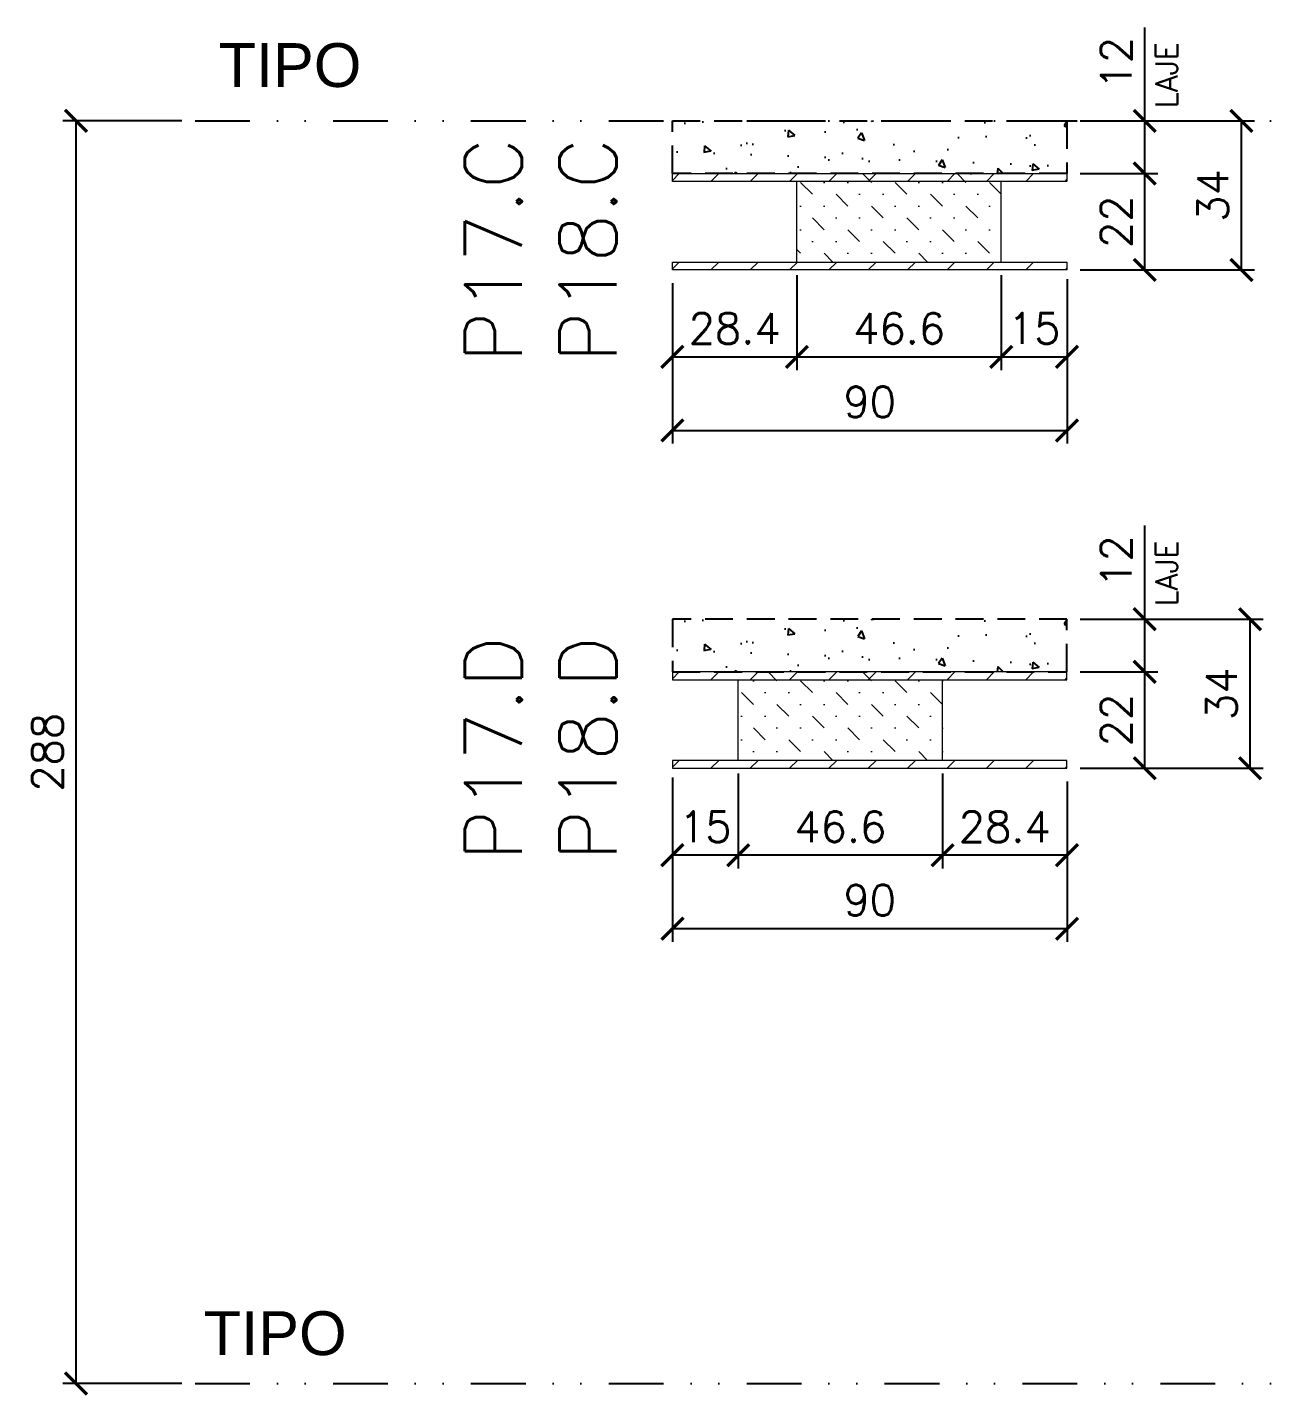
# Model space of a CAD drawing. Extents: x -23436 to 4767, y -3862 to 10024.
# Drawn here: x -17246.4 to -16959.4, y -1285.3 to -973.2 of the extents above; entities that cross this region are included whole.
import ezdxf
from ezdxf.enums import TextEntityAlignment as Align

# ---------------------------------------------------------------- set-up
doc = ezdxf.new("R2010")
doc.units = 0
doc.header["$PDMODE"] = 2
doc.header["$PDSIZE"] = 10
doc.linetypes.add('DIVIDE2', pattern=[0.625, 0.25, -0.125, 0, -0.125, 0, -0.125])
doc.linetypes.add('HIDDEN', pattern=[9.525, 6.35, -3.175])
doc.layers.get('0').update_dxf_attribs({"lineweight": 13})
doc.layers.get('Defpoints').update_dxf_attribs({"lineweight": 13})
for name, color, linetype in [('Concreto', 250, 'HIDDEN'), ('Nível', 160, 'Continuous'), ('Texto Nível', 251, 'Continuous')]:
    doc.layers.add(name, color=color, linetype=linetype)
for name, color, linetype, lineweight in [('cotas', 4, 'Continuous', 13), ('HACHURACONCRETO', 7, 'Continuous', 13), ('Texto Seção', 7, 'Continuous', 15)]:
    doc.layers.add(name, color=color, linetype=linetype, lineweight=lineweight)
doc.styles.add('ARIAL', font='arial.ttf', dxfattribs={"oblique": 15, "height": 25})
doc.styles.add('REGUA-120', font='ROMANS.shx', dxfattribs={"height": 15})
doc.styles.add('ROMANS', font='romans.shx')
doc.dimstyles.new('PAINEL', dxfattribs={"dimtxt": 7, "dimasz": 5, "dimexe": 3, "dimexo": 3, "dimgap": 3, "dimtad": 1, "dimdec": 1, "dimzin": 12, "dimdsep": 46, "dimtxsty": 'ROMANS', "dimblk": 'ARCHTICK', "dimcen": 0, "dimclrd": 4, "dimclre": 4, "dimclrt": 1, "dimadec": 1, "dimazin": 3, "dimtfac": 1, "dimtdec": 1, "dimtmove": 0, "dimatfit": 3, "dimldrblk": 'OBLIQUE', "dimfxl": 0, "dimtolj": 1, "dimtzin": 12, "dimarcsym": 0})

# ---------------------------------------------------------------- blocks, each defined once
blk = doc.blocks.new('_ArchTick')
at = {"color": 0, "linetype": 'ByBlock', "const_width": 0.15}
blk.add_lwpolyline([(-0.5, -0.5), (0.5, 0.5)], dxfattribs=at)
blk = doc.blocks.new('*D4604')
at = {"layer": 'cotas', "color": 4, "lineweight": -2, "transparency": 16777216}
for p, q in [((-17211.12, -994.49), (-17238.3, -994.49)), ((-17235.3, -994.49), (-17235.3, -1282.49)), ((-17211.12, -1282.49), (-17238.3, -1282.49))]:
    blk.add_line(p, q, dxfattribs=at)
at = {"layer": 'Defpoints', "color": 0, "transparency": 16777216}
for p in [(-17208.12, -994.49), (-17235.3, -1282.49), (-17208.12, -1282.49)]:
    blk.add_point(p, dxfattribs=at)
at = {"layer": 'cotas', "color": 4, "lineweight": -2, "transparency": 16777216, "xscale": 5, "yscale": 5, "zscale": 5}
for p, rotation in [((-17235.3, -994.49), 90), ((-17235.3, -1282.49), 270)]:
    blk.add_blockref('_ArchTick', p, dxfattribs=dict(at, rotation=rotation))
at = {"layer": 'cotas', "color": 1, "transparency": 16777216, "insert": (-17241.8, -1138.49), "char_height": 7, "attachment_point": 5, "rotation": 90, "style": 'ROMANS'}
blk.add_mtext('\\A1;288', dxfattribs=at)
blk = doc.blocks.new('_OBLIQUE')
at = {"color": 0, "linetype": 'ByBlock', "lineweight": -2}
for p, q in [((0, 0), (-1, 0)), ((-0.5, -0.5), (0.5, 0.5))]:
    blk.add_line(p, q, dxfattribs=at)
blk = doc.blocks.new('*D4550')
at = {"layer": 'cotas', "color": 4, "lineweight": -2, "transparency": 16777216}
for p, q in [((-16991.54, -1108.15), (-16991.54, -1086.81)), ((-17006.26, -1108.15), (-16988.54, -1108.15)), ((-16991.54, -1120.15), (-16991.54, -1108.15)), ((-17006.26, -1120.15), (-16988.54, -1120.15))]:
    blk.add_line(p, q, dxfattribs=at)
at = {"layer": 'Defpoints', "color": 0, "transparency": 16777216}
for p in [(-17009.26, -1108.15), (-16991.54, -1108.15), (-17009.26, -1120.15)]:
    blk.add_point(p, dxfattribs=at)
at = {"layer": 'cotas', "color": 4, "lineweight": -2, "transparency": 16777216, "xscale": 5, "yscale": 5, "zscale": 5}
for p, rotation in [((-16991.54, -1108.15), 90), ((-16991.54, -1120.15), 270)]:
    blk.add_blockref('_ArchTick', p, dxfattribs=dict(at, rotation=rotation))
at = {"layer": 'cotas', "color": 1, "transparency": 16777216, "insert": (-16998.04, -1094.98), "char_height": 7, "attachment_point": 5, "rotation": 90, "style": 'ROMANS'}
blk.add_mtext('\\A1;12', dxfattribs=at)
blk = doc.blocks.new('*D4551')
at = {"layer": 'cotas', "color": 4, "lineweight": -2, "transparency": 16777216}
for p, q in [((-17006.26, -1120.15), (-16988.54, -1120.15)), ((-16991.54, -1142.15), (-16991.54, -1120.15)), ((-17006.26, -1142.15), (-16988.54, -1142.15))]:
    blk.add_line(p, q, dxfattribs=at)
at = {"layer": 'Defpoints', "color": 0, "transparency": 16777216}
for p in [(-17009.26, -1120.15), (-16991.54, -1120.15), (-17009.26, -1142.15)]:
    blk.add_point(p, dxfattribs=at)
at = {"layer": 'cotas', "color": 4, "lineweight": -2, "transparency": 16777216, "xscale": 5, "yscale": 5, "zscale": 5}
for p, rotation in [((-16991.54, -1120.15), 90), ((-16991.54, -1142.15), 270)]:
    blk.add_blockref('_ArchTick', p, dxfattribs=dict(at, rotation=rotation))
at = {"layer": 'cotas', "color": 1, "transparency": 16777216, "insert": (-16998.04, -1131.15), "char_height": 7, "attachment_point": 5, "rotation": 90, "style": 'ROMANS'}
blk.add_mtext('\\A1;22', dxfattribs=at)
blk = doc.blocks.new('*D4552')
at = {"layer": 'cotas', "color": 4, "lineweight": -2, "transparency": 16777216}
for p, q in [((-16991.54, -994.49), (-16991.54, -973.15)), ((-17006.26, -994.49), (-16988.54, -994.49)), ((-16991.54, -1006.49), (-16991.54, -994.49)), ((-17006.26, -1006.49), (-16988.54, -1006.49))]:
    blk.add_line(p, q, dxfattribs=at)
at = {"layer": 'Defpoints', "color": 0, "transparency": 16777216}
for p in [(-17009.26, -994.49), (-16991.54, -994.49), (-17009.26, -1006.49)]:
    blk.add_point(p, dxfattribs=at)
at = {"layer": 'cotas', "color": 4, "lineweight": -2, "transparency": 16777216, "xscale": 5, "yscale": 5, "zscale": 5}
for p, rotation in [((-16991.54, -994.49), 90), ((-16991.54, -1006.49), 270)]:
    blk.add_blockref('_ArchTick', p, dxfattribs=dict(at, rotation=rotation))
at = {"layer": 'cotas', "color": 1, "transparency": 16777216, "insert": (-16998.04, -981.32), "char_height": 7, "attachment_point": 5, "rotation": 90, "style": 'ROMANS'}
blk.add_mtext('\\A1;12', dxfattribs=at)
blk = doc.blocks.new('*D4553')
at = {"layer": 'cotas', "color": 4, "lineweight": -2, "transparency": 16777216}
for p, q in [((-17006.26, -1006.49), (-16988.54, -1006.49)), ((-16991.54, -1028.49), (-16991.54, -1006.49)), ((-17006.26, -1028.49), (-16988.54, -1028.49))]:
    blk.add_line(p, q, dxfattribs=at)
at = {"layer": 'Defpoints', "color": 0, "transparency": 16777216}
for p in [(-17009.26, -1006.49), (-16991.54, -1006.49), (-17009.26, -1028.49)]:
    blk.add_point(p, dxfattribs=at)
at = {"layer": 'cotas', "color": 4, "lineweight": -2, "transparency": 16777216, "xscale": 5, "yscale": 5, "zscale": 5}
for p, rotation in [((-16991.54, -1006.49), 90), ((-16991.54, -1028.49), 270)]:
    blk.add_blockref('_ArchTick', p, dxfattribs=dict(at, rotation=rotation))
at = {"layer": 'cotas', "color": 1, "transparency": 16777216, "insert": (-16998.04, -1017.49), "char_height": 7, "attachment_point": 5, "rotation": 90, "style": 'ROMANS'}
blk.add_mtext('\\A1;22', dxfattribs=at)
blk = doc.blocks.new('*D4554')
at = {"layer": 'cotas', "color": 4, "lineweight": -2, "transparency": 16777216}
for p, q in [((-17070.86, -1029.69), (-17070.86, -1051.32)), ((-17024.26, -1029.69), (-17024.26, -1051.32)), ((-17070.86, -1048.32), (-17024.26, -1048.32))]:
    blk.add_line(p, q, dxfattribs=at)
at = {"layer": 'Defpoints', "color": 0, "transparency": 16777216}
for p in [(-17070.86, -1026.69), (-17024.26, -1026.69), (-17024.26, -1048.32)]:
    blk.add_point(p, dxfattribs=at)
at = {"layer": 'cotas', "color": 4, "lineweight": -2, "transparency": 16777216, "xscale": 5, "yscale": 5, "zscale": 5, "rotation": 180}
blk.add_blockref('_ArchTick', (-17070.86, -1048.32), dxfattribs=at)
at = {"layer": 'cotas', "color": 4, "lineweight": -2, "transparency": 16777216, "xscale": 5, "yscale": 5, "zscale": 5}
blk.add_blockref('_ArchTick', (-17024.26, -1048.32), dxfattribs=at)
at = {"layer": 'cotas', "color": 1, "transparency": 16777216, "insert": (-17047.56, -1041.82), "char_height": 7, "attachment_point": 5, "style": 'ROMANS'}
blk.add_mtext('\\A1;46.6', dxfattribs=at)
blk = doc.blocks.new('*D4555')
at = {"layer": 'cotas', "color": 4, "lineweight": -2, "transparency": 16777216}
for p, q in [((-17024.26, -1029.69), (-17024.26, -1051.32)), ((-17009.26, -1030.59), (-17009.26, -1051.32)), ((-17024.26, -1048.32), (-17009.26, -1048.32))]:
    blk.add_line(p, q, dxfattribs=at)
at = {"layer": 'Defpoints', "color": 0, "transparency": 16777216}
for p in [(-17024.26, -1026.69), (-17009.26, -1027.59), (-17009.26, -1048.32)]:
    blk.add_point(p, dxfattribs=at)
at = {"layer": 'cotas', "color": 4, "lineweight": -2, "transparency": 16777216, "xscale": 5, "yscale": 5, "zscale": 5, "rotation": 180}
blk.add_blockref('_ArchTick', (-17024.26, -1048.32), dxfattribs=at)
at = {"layer": 'cotas', "color": 4, "lineweight": -2, "transparency": 16777216, "xscale": 5, "yscale": 5, "zscale": 5}
blk.add_blockref('_ArchTick', (-17009.26, -1048.32), dxfattribs=at)
at = {"layer": 'cotas', "color": 1, "transparency": 16777216, "insert": (-17016.76, -1041.82), "char_height": 7, "attachment_point": 5, "style": 'ROMANS'}
blk.add_mtext('\\A1;15', dxfattribs=at)
blk = doc.blocks.new('*D4556')
at = {"layer": 'cotas', "color": 4, "lineweight": -2, "transparency": 16777216}
for p, q in [((-17099.26, -1031.49), (-17099.26, -1051.32)), ((-17070.86, -1031.49), (-17070.86, -1051.32)), ((-17099.26, -1048.32), (-17070.86, -1048.32))]:
    blk.add_line(p, q, dxfattribs=at)
at = {"layer": 'Defpoints', "color": 0, "transparency": 16777216}
for p in [(-17099.26, -1028.49), (-17070.86, -1028.49), (-17070.86, -1048.32)]:
    blk.add_point(p, dxfattribs=at)
at = {"layer": 'cotas', "color": 4, "lineweight": -2, "transparency": 16777216, "xscale": 5, "yscale": 5, "zscale": 5, "rotation": 180}
blk.add_blockref('_ArchTick', (-17099.26, -1048.32), dxfattribs=at)
at = {"layer": 'cotas', "color": 4, "lineweight": -2, "transparency": 16777216, "xscale": 5, "yscale": 5, "zscale": 5}
blk.add_blockref('_ArchTick', (-17070.86, -1048.32), dxfattribs=at)
at = {"layer": 'cotas', "color": 1, "transparency": 16777216, "insert": (-17085.06, -1041.82), "char_height": 7, "attachment_point": 5, "style": 'ROMANS'}
blk.add_mtext('\\A1;28.4', dxfattribs=at)
blk = doc.blocks.new('*D4557')
at = {"layer": 'cotas', "color": 4, "lineweight": -2, "transparency": 16777216}
for p, q in [((-17099.26, -1031.49), (-17099.26, -1068.09)), ((-17009.26, -1031.49), (-17009.26, -1068.09)), ((-17099.26, -1065.09), (-17009.26, -1065.09))]:
    blk.add_line(p, q, dxfattribs=at)
at = {"layer": 'Defpoints', "color": 0, "transparency": 16777216}
for p in [(-17099.26, -1028.49), (-17009.26, -1028.49), (-17009.26, -1065.09)]:
    blk.add_point(p, dxfattribs=at)
at = {"layer": 'cotas', "color": 4, "lineweight": -2, "transparency": 16777216, "xscale": 5, "yscale": 5, "zscale": 5, "rotation": 180}
blk.add_blockref('_ArchTick', (-17099.26, -1065.09), dxfattribs=at)
at = {"layer": 'cotas', "color": 4, "lineweight": -2, "transparency": 16777216, "xscale": 5, "yscale": 5, "zscale": 5}
blk.add_blockref('_ArchTick', (-17009.26, -1065.09), dxfattribs=at)
at = {"layer": 'cotas', "color": 1, "transparency": 16777216, "insert": (-17054.26, -1058.59), "char_height": 7, "attachment_point": 5, "style": 'ROMANS'}
blk.add_mtext('\\A1;90', dxfattribs=at)
blk = doc.blocks.new('*D4558')
at = {"layer": 'cotas', "color": 4, "lineweight": -2, "transparency": 16777216}
for p, q in [((-17084.26, -1143.35), (-17084.26, -1164.98)), ((-17037.66, -1143.35), (-17037.66, -1164.98)), ((-17037.66, -1161.98), (-17084.26, -1161.98))]:
    blk.add_line(p, q, dxfattribs=at)
at = {"layer": 'Defpoints', "color": 0, "transparency": 16777216}
for p in [(-17084.26, -1140.35), (-17037.66, -1140.35), (-17084.26, -1161.98)]:
    blk.add_point(p, dxfattribs=at)
at = {"layer": 'cotas', "color": 4, "lineweight": -2, "transparency": 16777216, "xscale": 5, "yscale": 5, "zscale": 5, "rotation": 180}
blk.add_blockref('_ArchTick', (-17084.26, -1161.98), dxfattribs=at)
at = {"layer": 'cotas', "color": 4, "lineweight": -2, "transparency": 16777216, "xscale": 5, "yscale": 5, "zscale": 5}
blk.add_blockref('_ArchTick', (-17037.66, -1161.98), dxfattribs=at)
at = {"layer": 'cotas', "color": 1, "transparency": 16777216, "insert": (-17060.96, -1155.48), "char_height": 7, "attachment_point": 5, "style": 'ROMANS'}
blk.add_mtext('\\A1;46.6', dxfattribs=at)
blk = doc.blocks.new('*D4559')
at = {"layer": 'cotas', "color": 4, "lineweight": -2, "transparency": 16777216}
for p, q in [((-17099.26, -1144.25), (-17099.26, -1164.98)), ((-17084.26, -1143.35), (-17084.26, -1164.98)), ((-17084.26, -1161.98), (-17099.26, -1161.98))]:
    blk.add_line(p, q, dxfattribs=at)
at = {"layer": 'Defpoints', "color": 0, "transparency": 16777216}
for p in [(-17099.26, -1141.25), (-17084.26, -1140.35), (-17099.26, -1161.98)]:
    blk.add_point(p, dxfattribs=at)
at = {"layer": 'cotas', "color": 4, "lineweight": -2, "transparency": 16777216, "xscale": 5, "yscale": 5, "zscale": 5, "rotation": 180}
blk.add_blockref('_ArchTick', (-17099.26, -1161.98), dxfattribs=at)
at = {"layer": 'cotas', "color": 4, "lineweight": -2, "transparency": 16777216, "xscale": 5, "yscale": 5, "zscale": 5}
blk.add_blockref('_ArchTick', (-17084.26, -1161.98), dxfattribs=at)
at = {"layer": 'cotas', "color": 1, "transparency": 16777216, "insert": (-17091.76, -1155.48), "char_height": 7, "attachment_point": 5, "style": 'ROMANS'}
blk.add_mtext('\\A1;15', dxfattribs=at)
blk = doc.blocks.new('*D4560')
at = {"layer": 'cotas', "color": 4, "lineweight": -2, "transparency": 16777216}
for p, q in [((-17037.66, -1145.15), (-17037.66, -1164.98)), ((-17009.26, -1145.15), (-17009.26, -1164.98)), ((-17009.26, -1161.98), (-17037.66, -1161.98))]:
    blk.add_line(p, q, dxfattribs=at)
at = {"layer": 'Defpoints', "color": 0, "transparency": 16777216}
for p in [(-17037.66, -1142.15), (-17009.26, -1142.15), (-17037.66, -1161.98)]:
    blk.add_point(p, dxfattribs=at)
at = {"layer": 'cotas', "color": 4, "lineweight": -2, "transparency": 16777216, "xscale": 5, "yscale": 5, "zscale": 5, "rotation": 180}
blk.add_blockref('_ArchTick', (-17037.66, -1161.98), dxfattribs=at)
at = {"layer": 'cotas', "color": 4, "lineweight": -2, "transparency": 16777216, "xscale": 5, "yscale": 5, "zscale": 5}
blk.add_blockref('_ArchTick', (-17009.26, -1161.98), dxfattribs=at)
at = {"layer": 'cotas', "color": 1, "transparency": 16777216, "insert": (-17023.46, -1155.48), "char_height": 7, "attachment_point": 5, "style": 'ROMANS'}
blk.add_mtext('\\A1;28.4', dxfattribs=at)
blk = doc.blocks.new('*D4561')
at = {"layer": 'cotas', "color": 4, "lineweight": -2, "transparency": 16777216}
for p, q in [((-17099.26, -1145.15), (-17099.26, -1181.74)), ((-17009.26, -1145.15), (-17009.26, -1181.74)), ((-17009.26, -1178.74), (-17099.26, -1178.74))]:
    blk.add_line(p, q, dxfattribs=at)
at = {"layer": 'Defpoints', "color": 0, "transparency": 16777216}
for p in [(-17099.26, -1142.15), (-17009.26, -1142.15), (-17099.26, -1178.74)]:
    blk.add_point(p, dxfattribs=at)
at = {"layer": 'cotas', "color": 4, "lineweight": -2, "transparency": 16777216, "xscale": 5, "yscale": 5, "zscale": 5, "rotation": 180}
blk.add_blockref('_ArchTick', (-17099.26, -1178.74), dxfattribs=at)
at = {"layer": 'cotas', "color": 4, "lineweight": -2, "transparency": 16777216, "xscale": 5, "yscale": 5, "zscale": 5}
blk.add_blockref('_ArchTick', (-17009.26, -1178.74), dxfattribs=at)
at = {"layer": 'cotas', "color": 1, "transparency": 16777216, "insert": (-17054.26, -1172.24), "char_height": 7, "attachment_point": 5, "style": 'ROMANS'}
blk.add_mtext('\\A1;90', dxfattribs=at)
blk = doc.blocks.new('*D4640')
at = {"layer": 'cotas', "color": 4, "lineweight": -2, "transparency": 16777216}
for p, q in [((-17006.26, -994.49), (-16966.47, -994.49)), ((-16969.47, -1028.49), (-16969.47, -994.49)), ((-17006.26, -1028.49), (-16966.47, -1028.49))]:
    blk.add_line(p, q, dxfattribs=at)
at = {"layer": 'Defpoints', "color": 0, "transparency": 16777216}
for p in [(-17009.26, -994.49), (-16969.47, -994.49), (-17009.26, -1028.49)]:
    blk.add_point(p, dxfattribs=at)
at = {"layer": 'cotas', "color": 4, "lineweight": -2, "transparency": 16777216, "xscale": 5, "yscale": 5, "zscale": 5}
for p, rotation in [((-16969.47, -994.49), 90), ((-16969.47, -1028.49), 270)]:
    blk.add_blockref('_ArchTick', p, dxfattribs=dict(at, rotation=rotation))
at = {"layer": 'cotas', "color": 1, "transparency": 16777216, "insert": (-16975.97, -1011.49), "char_height": 7, "attachment_point": 5, "rotation": 90, "style": 'ROMANS'}
blk.add_mtext('\\A1;34', dxfattribs=at)
blk = doc.blocks.new('*D4642')
at = {"layer": 'cotas', "color": 4, "lineweight": -2, "transparency": 16777216}
for p, q in [((-17006.26, -1108.15), (-16964.49, -1108.15)), ((-16967.49, -1142.15), (-16967.49, -1108.15)), ((-17006.26, -1142.15), (-16964.49, -1142.15))]:
    blk.add_line(p, q, dxfattribs=at)
at = {"layer": 'Defpoints', "color": 0, "transparency": 16777216}
for p in [(-17009.26, -1108.15), (-16967.49, -1108.15), (-17009.26, -1142.15)]:
    blk.add_point(p, dxfattribs=at)
at = {"layer": 'cotas', "color": 4, "lineweight": -2, "transparency": 16777216, "xscale": 5, "yscale": 5, "zscale": 5}
for p, rotation in [((-16967.49, -1108.15), 90), ((-16967.49, -1142.15), 270)]:
    blk.add_blockref('_ArchTick', p, dxfattribs=dict(at, rotation=rotation))
at = {"layer": 'cotas', "color": 1, "transparency": 16777216, "insert": (-16973.99, -1125.15), "char_height": 7, "attachment_point": 5, "rotation": 90, "style": 'ROMANS'}
blk.add_mtext('\\A1;34', dxfattribs=at)

msp = doc.modelspace()

# ---------------------------------------------------------------- hatches: boundary and pattern name
at = {"layer": 'Concreto'}
h = msp.add_hatch(dxfattribs=at)
h.set_pattern_fill('AR-CONC', color=256, scale=0.1, angle=-90)
h.set_pattern_definition([(320, (2774.54, 47.548), (-1.593909, -18.218467), [1.905, -20.955]), (265, (2774.54, 47.548), (19.105685, 3.524342), [1.524, -16.764058]), (10.45144, (2774.407, 46.03), (17.511775, -14.694125), [1.619001, -17.809024]), (316.1842, (2779.62, 47.548), (-4.204233, -27.107904), [2.8575, -31.4325]), (6.63556, (2779.27, 45.29), (24.742612, -23.740413), [2.428502, -26.71356]), (261.18415, (2779.62, 47.548), (24.742612, -23.740413), [2.285997, -25.145973]), (291, (2778.35, 45.008), (-10.22652, -15.161439), [1.905, -20.955]), (236, (2778.35, 45.008), (18.418797, -6.180203), [1.524, -16.764]), (341.45144, (2777.498, 43.745), (8.192277, -21.341642), [1.619001, -17.808994]), (307.5, (2774.54, 47.548), (8.4555039, -0.3088603), [0, -16.5608, 0, -17.018, 0, -16.8275]), (277.5, (2774.54, 47.548), (10.0180575, -6.6819663), [0, -9.7028, 0, -16.1798, 0, -6.4135]), (237.5, (2774.54, 53.212), (-0.5728744, -13.5590595), [0, -6.35, 0, -19.812, 0, -26.289]), (227.5, (2774.54, 55.752), (2.542649, -14.812918), [0, -8.255, 0, -13.1572, 0, -18.669])])
h.paths.add_polyline_path([(-17009.263, -1006.488), (-17099.263, -1006.488), (-17099.263, -994.488), (-17009.263, -994.488)])
h = msp.add_hatch(dxfattribs=at)
h.set_pattern_fill('AR-CONC', color=256, scale=0.1, angle=-90)
h.set_pattern_definition([(320, (2774.54, -66.11), (-1.593909, -18.218467), [1.905, -20.955]), (265, (2774.54, -66.11), (19.105685, 3.524342), [1.524, -16.764058]), (10.45144, (2774.407, -67.628), (17.511775, -14.694125), [1.619001, -17.809024]), (316.1842, (2779.62, -66.11), (-4.204233, -27.107904), [2.8575, -31.4325]), (6.63556, (2779.27, -68.369), (24.742612, -23.740413), [2.428502, -26.71356]), (261.18415, (2779.62, -66.11), (24.742612, -23.740413), [2.285997, -25.145973]), (291, (2778.35, -68.65), (-10.22652, -15.161439), [1.905, -20.955]), (236, (2778.35, -68.65), (18.418797, -6.180203), [1.524, -16.764]), (341.45144, (2777.498, -69.913), (8.192277, -21.341642), [1.619001, -17.808994]), (307.5, (2774.54, -66.1096), (8.4555039, -0.3088603), [0, -16.5608, 0, -17.018, 0, -16.8275]), (277.5, (2774.54, -66.11), (10.0180575, -6.6819663), [0, -9.7028, 0, -16.1798, 0, -6.4135]), (237.5, (2774.54, -60.4454), (-0.5728744, -13.5590595), [0, -6.35, 0, -19.812, 0, -26.289]), (227.5, (2774.54, -57.905), (2.542649, -14.812918), [0, -8.255, 0, -13.1572, 0, -18.669])])
h.paths.add_polyline_path([(-17099.263, -1120.145), (-17009.263, -1120.145), (-17009.263, -1108.145), (-17099.263, -1108.145)])
at = {"layer": 'HACHURACONCRETO'}
h = msp.add_hatch(dxfattribs=at)
h.set_pattern_fill('ANSI31', color=256, scale=2)
h.set_pattern_definition([(45, (-390.885, 2652.003), (-4.490128, 4.490128), [])])
h.paths.add_polyline_path([(-17099.263, -1006.488), (-17009.263, -1006.488), (-17009.263, -1008.288), (-17099.263, -1008.288)])
h = msp.add_hatch(dxfattribs=at)
h.set_pattern_fill('MUDST', color=8, scale=0.6, angle=135)
h.set_pattern_definition([(135, (2774.5403, 47.548), (-8.0822305, 2.6940768), [3.81, -3.81, 0, -3.81, 0, -3.81])])
h.paths.add_polyline_path([(-17070.863, -1006.488), (-17024.263, -1006.488), (-17024.263, -1026.688), (-17070.863, -1026.688)])
h = msp.add_hatch(dxfattribs=at)
h.set_pattern_fill('ANSI31', color=256, scale=2)
h.set_pattern_definition([(45, (-390.885, 2631.803), (-4.490128, 4.490128), [])])
h.paths.add_polyline_path([(-17099.263, -1026.688), (-17009.263, -1026.688), (-17009.263, -1028.488), (-17099.263, -1028.488)])
h = msp.add_hatch(dxfattribs=at)
h.set_pattern_fill('ANSI31', color=256, scale=2)
h.set_pattern_definition([(45, (-390.885, 2538.345), (-4.490128, 4.490128), [])])
h.paths.add_polyline_path([(-17009.263, -1120.145), (-17099.263, -1120.145), (-17099.263, -1121.945), (-17009.263, -1121.945)])
h = msp.add_hatch(dxfattribs=at)
h.set_pattern_fill('MUDST', color=8, scale=0.6, angle=135)
h.set_pattern_definition([(135, (2774.5403, -66.1096), (-8.0822305, 2.6940768), [3.81, -3.81, 0, -3.81, 0, -3.81])])
h.paths.add_polyline_path([(-17037.663, -1120.145), (-17084.263, -1120.145), (-17084.263, -1140.345), (-17037.663, -1140.345)])
h = msp.add_hatch(dxfattribs=at)
h.set_pattern_fill('ANSI31', color=256, scale=2)
h.set_pattern_definition([(45, (-390.885, 2518.145), (-4.490128, 4.490128), [])])
h.paths.add_polyline_path([(-17009.263, -1140.345), (-17099.263, -1140.345), (-17099.263, -1142.145), (-17009.263, -1142.145)])

# ---------------------------------------------------------------- linework, layer by layer
for p, q in [((-17070.863, -1026.688), (-17070.863, -1008.288)), ((-17024.263, -1026.688), (-17024.263, -1008.288)), ((-17084.263, -1140.345), (-17084.263, -1121.945)), ((-17037.663, -1140.345), (-17037.663, -1121.945))]:
    msp.add_line(p, q)
for points in [[(-17099.263, -1006.488), (-17009.263, -1006.488), (-17009.263, -1008.288), (-17099.263, -1008.288)], [(-17099.263, -1026.688), (-17009.263, -1026.688), (-17009.263, -1028.488), (-17099.263, -1028.488)], [(-17009.263, -1120.145), (-17099.263, -1120.145), (-17099.263, -1121.945), (-17009.263, -1121.945)], [(-17009.263, -1140.345), (-17099.263, -1140.345), (-17099.263, -1142.145), (-17009.263, -1142.145)]]:
    msp.add_lwpolyline(points, close=True)
at = {"layer": 'Concreto'}
for points in [[(-17009.263, -1006.488), (-17099.263, -1006.488), (-17099.263, -994.488), (-17009.263, -994.488)], [(-17099.263, -1120.145), (-17009.263, -1120.145), (-17009.263, -1108.145), (-17099.263, -1108.145)]]:
    msp.add_lwpolyline(points, close=True, dxfattribs=at)
at = {"layer": 'Nível', "linetype": 'DIVIDE2', "ltscale": 50}
for p, q in [((-17208.115, -994.488), (-16301.75, -994.488)), ((-17208.115, -1282.488), (-16301.75, -1282.488))]:
    msp.add_line(p, q, dxfattribs=at)

# ---------------------------------------------------------------- texts
at = {"layer": 'Texto Nível', "style": 'ARIAL'}
for p in [(-17170.192, -986.754), (-17173.568, -1276.012)]:
    msp.add_text('TIPO', height=10, dxfattribs=at).set_placement(p, align=Align.RIGHT)
at = {"layer": 'Texto Seção', "linetype": 'Continuous', "style": 'ROMANS'}
for p in [(-16984.039, -991.576), (-16984.039, -1105.234)]:
    msp.add_text('LAJE', height=5, rotation=90, dxfattribs=at).set_placement(p)
at = {"layer": 'Texto Seção', "char_height": 13, "width": 285.32988, "attachment_point": 7, "rotation": 90, "style": 'REGUA-120'}
for s, insert in [('P17.C', (-17133.597, -1049.642)), ('P18.C', (-17112.025, -1049.642)), ('P17.D', (-17133.597, -1163.3)), ('P18.D', (-17112.025, -1163.3))]:
    msp.add_mtext(s, dxfattribs=dict(at, insert=insert))

# ---------------------------------------------------------------- dimensions: what is measured, and where the dimension line sits
at = {"layer": 'cotas'}
for base, p1, p2, angle, picture, middle in [((-16991.543, -994.488), (-17009.263, -1006.488), (-17009.263, -994.488), 90, '*D4552', (-16998.043, -981.321)), ((-17235.296, -1282.488), (-17208.115, -994.488), (-17208.115, -1282.488), 90, '*D4604', (-17241.796, -1138.488)), ((-16969.473, -994.488), (-17009.263, -1028.488), (-17009.263, -994.488), 90, '*D4640', (-16975.973, -1011.488)), ((-16991.543, -1006.488), (-17009.263, -1028.488), (-17009.263, -1006.488), 90, '*D4553', (-16998.043, -1017.488)), ((-16991.543, -1108.145), (-17009.263, -1120.145), (-17009.263, -1108.145), 90, '*D4550', (-16998.043, -1094.979)), ((-16967.485, -1108.145), (-17009.263, -1142.145), (-17009.263, -1108.145), 90, '*D4642', (-16973.985, -1125.145)), ((-16991.543, -1120.145), (-17009.263, -1142.145), (-17009.263, -1120.145), 90, '*D4551', (-16998.043, -1131.145)), ((-17099.263, -1178.743), (-17009.263, -1142.145), (-17099.263, -1142.145), 180, '*D4561', (-17054.263, -1172.243)), ((-17084.263, -1161.981), (-17037.663, -1140.345), (-17084.263, -1140.345), 180, '*D4558', (-17060.963, -1155.481)), ((-17037.663, -1161.981), (-17009.263, -1142.145), (-17037.663, -1142.145), 180, '*D4560', (-17023.463, -1155.481))]:
    dim = msp.add_linear_dim(base=base, p1=p1, p2=p2, angle=angle, dimstyle='PAINEL', override={"dimarcsym": 2}, dxfattribs=at)
    dim.commit()
    dim.dimension.update_dxf_attribs({"geometry": picture, "text_midpoint": middle})
for base, p1, p2, picture, middle in [((-17024.263, -1048.323), (-17070.863, -1026.688), (-17024.263, -1026.688), '*D4554', (-17047.563, -1041.823)), ((-17070.863, -1048.323), (-17099.263, -1028.488), (-17070.863, -1028.488), '*D4556', (-17085.063, -1041.823)), ((-17009.263, -1065.085), (-17099.263, -1028.488), (-17009.263, -1028.488), '*D4557', (-17054.263, -1058.585))]:
    dim = msp.add_linear_dim(base=base, p1=p1, p2=p2, dimstyle='PAINEL', override={"dimarcsym": 2}, dxfattribs=at)
    dim.commit()
    dim.dimension.update_dxf_attribs({"geometry": picture, "text_midpoint": middle})
dim = msp.add_linear_dim(base=(-17009.263, -1048.323), p1=(-17024.263, -1026.688), p2=(-17009.263, -1027.588), dimstyle='PAINEL', override={"dimarcsym": 2}, dxfattribs=at)
dim.commit()
dim.dimension.update_dxf_attribs({"geometry": '*D4555', "text_midpoint": (-17016.763, -1048.323), "dimtype": 160})
dim = msp.add_linear_dim(base=(-17099.263, -1161.981), p1=(-17084.263, -1140.345), p2=(-17099.263, -1141.245), angle=180, dimstyle='PAINEL', override={"dimarcsym": 2}, dxfattribs=at)
dim.commit()
dim.dimension.update_dxf_attribs({"geometry": '*D4559', "text_midpoint": (-17091.763, -1161.981), "dimtype": 160})

doc.saveas('drawing.dxf')
